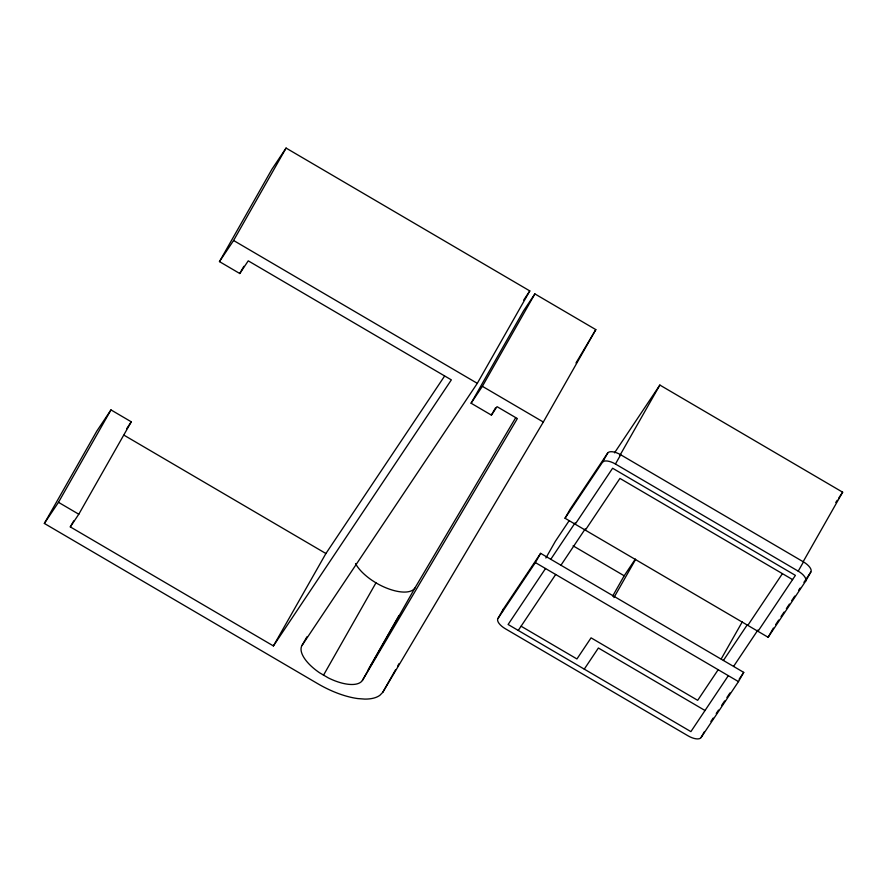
<?xml version="1.0" encoding="UTF-8"?>
<svg xmlns="http://www.w3.org/2000/svg" width="887" height="887" viewBox="0 0 887 887"><rect width="100%" height="100%" fill="white"/><g stroke="black" fill="none" stroke-linecap="round" stroke-linejoin="round"><path stroke-width="1.33" d="M44.35 523.441L96.849 431.027L110.975 409.905L131.276 421.813L78.788 514.227L70.306 526.9L273.407 645.936L451.35 379.88L248.249 260.845L239.778 273.518L219.466 261.61L271.965 169.195L286.08 148.074L529.805 290.925L477.306 383.339L302.19 645.171A35.325 15.212 29.6 0 0 319.52 672.745L328.334 677.912A35.325 15.212 29.6 0 0 362.395 680.462L517.354 418.575L497.053 406.667L491.398 415.116L471.086 403.208L523.585 310.794L534.883 293.907L595.82 329.62L543.321 422.035L382.729 692.381L379.869 695.297A58.864 25.346 29.6 0 1 364.701 699.089L357.849 698.579A58.864 25.346 29.6 0 1 317.812 683.722L44.35 523.441L58.475 502.319L110.975 409.905M70.306 526.9L73.721 520.891M219.466 261.61L233.591 240.488L286.08 148.074M239.778 273.518L243.87 266.311M273.407 645.936L325.906 553.521L444.531 376.155M302.19 645.171L306.969 636.766M471.086 403.208L482.384 386.322L534.883 293.907M323.467 675.273L375.955 582.859L372.019 580.331A35.325 15.212 29.6 0 1 355.532 563.611M491.398 415.116L495.489 407.909M368.282 669.552L398.973 615.545M362.395 680.462L414.894 588.048L515.624 417.821M382.729 692.381L395.68 669.574M397.731 665.971L399.095 663.576M497.951 618.538L503.206 609.291L540.626 553.333L743.727 672.379L738.472 681.615L701.052 737.574A11.775 5.067 29.6 0 1 688.068 735.844L505.28 628.706A11.775 5.067 29.6 0 1 497.951 618.538L535.371 562.58L540.626 553.333M565.03 518.241L570.286 508.994L607.706 453.035A11.775 5.067 29.6 0 1 620.689 454.765L803.478 561.903A11.775 5.067 29.6 0 1 810.807 572.082L805.551 581.318L768.131 637.276L565.03 518.241L602.45 462.282L607.706 453.035M545.871 558.012L555.351 541.314L569.188 520.636M619.891 455.419L659.861 385.058L842.65 492.196L803.356 561.36M602.45 462.282A11.775 5.067 29.6 0 1 615.434 464.012L620.689 454.765M612.673 596.053L624.182 575.785L635.336 559.109M613.926 597.594L635.602 559.431M721.231 658.897L742.231 621.931M701.052 737.574L704.333 731.797M805.551 581.318A11.775 5.067 29.6 0 0 798.222 571.15L803.478 561.903M768.131 637.276L773.386 628.04M576.007 362.96L595.82 329.62M126.664 428.72L131.276 421.813M523.663 300.116L529.805 290.925M614.525 452.847L659.861 385.058M550.783 559.287L575.109 522.909M545.527 568.534L508.107 624.492L690.895 731.62L728.327 675.672M575.186 524.195L612.607 468.236L795.406 575.375L757.975 631.322M560.939 565.241L585.265 528.863M518.263 630.435L555.683 574.488M585.342 530.138L619.935 478.415L792.579 579.599M584.267 669.131L598.392 648.009L705.021 710.509M723.415 660.471L746.987 625.224M718.171 669.718L697.692 700.331L591.064 637.842L576.938 658.952L521.09 626.211M747.819 625.379L782.423 573.645M835.754 502.508L837.284 500.213M838.825 497.929L842.65 492.196M733.571 666.425L757.908 630.047M710.886 721.486L713.181 718.06M716.23 713.492L718.525 710.066M721.574 705.498L724.635 700.93M726.919 697.504L729.979 692.935M739.148 679.231L743.727 672.379M775.67 624.614L778.731 620.046M781.026 616.62L784.075 612.052M786.37 608.626L789.419 604.058M791.714 600.632L794.763 596.064M798.588 590.354L800.118 588.07M803.932 582.36L810.807 572.082M615.434 464.012L798.222 571.15M233.591 240.488L477.306 383.339M482.384 386.322L543.321 422.035M573.091 545.827L624.182 575.785M535.371 562.58L738.472 681.615M124.003 435.184L325.906 553.521M375.955 582.859L376.687 583.28A35.325 15.212 29.6 0 0 414.894 588.048M58.475 502.319L78.788 514.227M502.829 610.888A11.775 5.067 29.6 0 1 503.206 609.291"/></g></svg>
